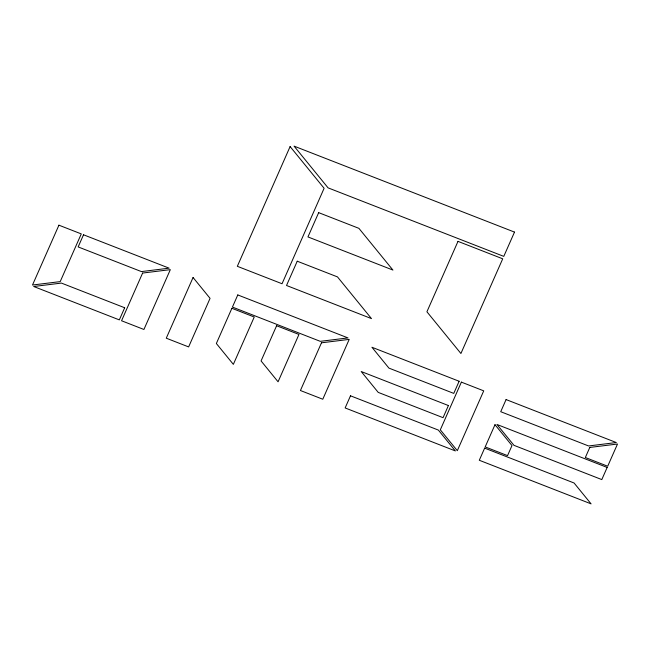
<?xml version="1.0" encoding="UTF-8"?>
<svg xmlns="http://www.w3.org/2000/svg" width="650" height="650" viewBox="0 0 650 650"><rect width="100%" height="100%" fill="white"/><g stroke="black" fill="none" stroke-linecap="round" stroke-linejoin="round"><path stroke-width="0.97" d="M58.922 225.184L32.5 285.025L60.214 281.604L81.274 233.903L58.922 225.184M83.517 234.78L78.154 246.919L141.416 271.586L169.13 268.166L83.517 234.78M124.678 307.751L119.324 319.889L33.703 286.504L61.417 283.083L124.678 307.751M142.618 273.057L121.558 320.759L143.918 329.477L170.332 269.644L142.618 273.057M193.066 277.501L166.27 338.195L188.63 346.913L210.064 298.358L193.066 277.501M290.111 146.559L237.331 266.305L282.043 283.741L324.106 188.281L290.111 146.559M231.887 308.295L216.352 343.501L233.35 364.358L254.248 317.013L231.887 308.295M237.786 294.938L232.424 307.076L320.279 341.339L348.002 337.919L237.786 294.938M297.237 261.211L286.52 285.488L371.483 318.614L337.48 276.9L297.237 261.211M318.671 212.648L307.954 236.925L392.917 270.059L358.914 228.345L318.671 212.648M276.608 325.731L261.072 360.937L278.07 381.794L298.967 334.449L276.608 325.731M321.482 342.81L300.422 390.512L322.782 399.23L349.204 339.389L321.482 342.81M350.496 395.809L345.142 407.948L455.349 450.929L438.352 430.073L350.496 395.809M457.998 241.369L426.912 311.781L460.915 353.494L502.718 258.806L457.998 241.369M514.508 232.099L503.782 256.376L328.079 187.858L294.076 146.136L514.508 232.099M448.419 405.535L443.056 417.674L378.219 392.389L361.221 371.532L448.419 405.535M459.136 381.257L453.773 393.396L388.936 368.111L371.938 347.254L459.136 381.257M461.37 382.127L440.31 429.829L457.316 450.686L483.73 390.845L461.37 382.127M484.648 448.126L479.294 460.265L591.077 503.864L574.08 482.999L484.648 448.126M494.991 424.702L485.184 446.907L507.544 455.626L511.989 445.559L494.991 424.702M506.082 399.571L500.727 411.71L588.583 445.965L616.298 442.544L506.082 399.571M589.786 447.444L585.341 457.511L607.693 466.229L617.5 444.023L589.786 447.444M607.157 467.439L601.803 479.586L513.947 445.323L496.949 424.466L607.157 467.439"/></g></svg>
